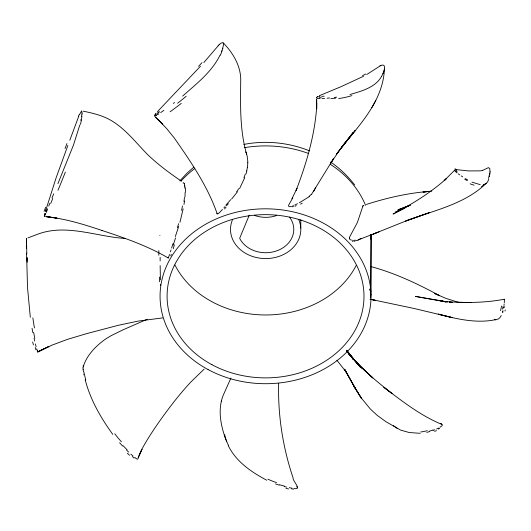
<?xml version="1.0" encoding="UTF-8"?>
<svg xmlns="http://www.w3.org/2000/svg" width="531" height="531" viewBox="0 0 531 531"><rect width="100%" height="100%" fill="white"/><g stroke="black" fill="none" stroke-linecap="round" stroke-linejoin="round"><path stroke-width="0.8" d="M160.13 257.303L160.13 260.907M300.778 228.104L300.805 219.847M370.923 295.263L370.903 293.849M316.735 99.556L316.695 108.842L316.728 103.074M370.91 292.335L371.109 234.344L370.704 297.791M490.053 171.865L489.755 168.526L488.58 167.683A47.365 9.757 76.1 0 0 488.235 167.73L482.513 170.444M278.669 383.448C277.813 415.242 282.85 447.533 293.019 477.668C292.402 481.013 302.816 490.485 293.955 488.414M184.987 196.908L185.113 192.375M82.013 113.07L81.661 110.86L79.358 114.829M504.271 302.703L504.437 299.212C484.06 303.121 463.171 303.042 442.569 301.316L415.381 296.404L447.241 301.84M247.559 167.165L247.758 162.725M489.967 173.026L489.801 174.44M504.151 303.951L503.965 305.444M384.417 69.063C383.123 100.412 360.038 124.712 341.287 147.479L355.266 130.407L336.249 154.428L353.029 132.597L339.807 149.828L330.448 163.628L333.435 158.822L311.365 194.618M81.86 114.57L81.548 116.667M184.536 201.023L183.978 204.462M503.76 306.838L503.534 308.133M230.912 378.079L223.166 395.396C217.438 409.919 220.843 425.882 225.987 440.013M44.385 215.679L44.352 216.475L45.759 213.462M80.838 120.411L81.057 119.322M183.142 208.875L179.949 222.27M489.409 176.624L489.529 176.02M349.418 237.437L357.39 222.449L362.806 206.373M44.763 214L44.916 213.382M79.823 124.924L73.451 145.122L57.912 183.673M246.882 170.942L246.019 173.956M502.996 310.589L502.538 312.268M45.48 211.219L56.094 177.878L67.855 145.461M222.675 48.235L223.159 46.376A42.347 23.291 -12.3 0 0 223.412 44.989C224.274 41.431 220.557 42.699 219.276 44.704M221.374 401.482L221.527 400.951M383.913 71.054L384.331 69.461A42.347 20.57 34.6 0 0 384.524 68.207C385.353 65.791 382.937 64.085 380.893 65.578M504.184 299.73L504.311 299.331M170.405 251.886L171.002 249.968M171.593 248.063L172.967 243.756M178.695 226.438L175.356 236.521M169.595 254.468L168.287 257.98L168.168 257.661M488.832 178.861C488.48 180.036 488.002 181.177 487.339 182.206C465.528 204.302 433.575 210.415 405.611 220.976L429.174 212.712L402.876 222.197L373.074 234.144L379.22 231.755M147.253 319.237L123 329.844L111.185 335.638L105.51 339.083C95.746 345.966 85.876 356.109 82.962 367.89M69.82 140.211L78.761 116.216M221.586 51.441L221.931 50.518M244.718 177.726L239.574 188.611M138.299 458.041C140.25 447.162 169.96 404.045 190.987 381.889L204.163 369.105M46.575 211.431L47.651 208.736M48.733 206.041L49.801 203.386M52.018 197.963L53.717 193.848M249.278 215.121L239.66 238.3A28.13 23.318 0.1 0 0 278.51 250.167A28.13 23.318 0.1 0 0 289.528 217.099M382.944 73.636L383.249 72.913M138.087 458.08L141.976 449.266L139.573 454.655M220.007 55.171C211.789 72.083 196.384 83.805 182.664 96.071M315.527 187.901L313.682 191.419M291.897 198.82L296.988 188.366L296.125 190.397C306.148 164.318 314.445 136.401 316.542 108.716L316.449 99.231M501.231 315.593C500.567 316.888 499.625 318.029 498.496 318.939C479.028 324.195 457.377 319.25 438.267 314.113L452.638 317.691L414.426 308.551L370.193 299.212M371.859 107.614L375.822 100.478M381.543 76.471C375.085 87.741 361.538 91.073 349.916 94.545M455.392 169.82A12.83 4.387 58 0 0 454.921 169.966A6.259 2.144 57.7 0 0 454.788 170.073L454.894 171.002L456.939 172.894M154.879 114.895L154.793 115.035A7.626 3.817 -31.9 0 0 154.561 115.406L154.435 116.262L155.915 115.705M292.256 198.753L288.678 205.119A11.277 6.153 15.3 0 0 288.565 205.709A5.702 3.113 15.1 0 0 288.579 206.001L289.236 206.751L291.366 206.413M292.554 198.322L292.846 197.897M237.47 191.777L231.596 199.085M83.062 365.852L83.759 366.025M155.55 113.959L156.174 113.163M179.85 180.845L187.284 172.907L193.881 167.092M183.082 183.016L183.56 182.664L184.038 183.168A19.435 6.843 -56.3 0 1 184.138 183.553M157.468 111.616L200.492 66.216M203.824 62.558L218.347 45.633M225.005 206.625L223.923 207.84M454.742 170.119L444.148 180.666L446.677 178.363C430.681 192.799 412.129 204.11 393.086 214.039L404.124 208.471M222.443 209.473C220.783 211.019 219.436 213.236 217.279 214.093C207.813 186.454 190.961 161.948 174.354 138.093L166.86 128.801L158.377 119.887M363.29 205.49L363.874 205.65M309.4 196.556L299.305 202.809M173.305 103.445L174.526 102.523M486.217 183.494L483.329 184.755M360.635 238.704L358.027 239.826M163.9 110.335L160.681 112.612M158.796 113.899L158.032 114.404M317.545 96.728L317.936 96.483M439.907 427.316L442.197 425.59L442.316 424.674A6.259 2.356 -52.6 0 0 442.17 424.554A12.83 4.825 -52.4 0 0 441.692 424.302M366.748 74.519L380.057 65.977M36.692 348.834L37.767 351.947L51.819 345.21L67.278 339.428L86.367 333.707L118.685 325.204L138.425 321.056L162.659 317.903M37.688 350.752A6.259 1.042 75.4 0 1 37.754 351.183L37.767 351.947L48.825 346.511L39.009 351.21M37.767 351.947L42.752 349.365M438.487 428.092L436.655 428.975M363.602 76.225L340.895 86.745L319.363 95.706M297.539 203.718L294.778 205.046M409.905 205.318L395.675 211.935L405.518 207.667M293.464 205.623L292.787 205.895M27.944 237.915L37.469 234.29C66.023 223.398 96.277 236.66 125.157 238.452L125.064 238.439M434.836 429.758L433.057 430.449M377.654 232.352L359.102 239.521M410.058 205.231L397.951 209.851L410.337 205.192M366.417 204.428C387.132 197.791 408.452 192.919 430.183 191.313L422.988 192.083L431.749 191.1M429.44 431.643L426.712 432.36M455.372 169.774L455.744 169.701M243.802 144.439C265.759 140.151 288.891 142.567 309.633 150.877M336.674 97.153L334.377 97.445M329.552 97.969L327.129 98.195M355.611 240.211L354.044 240.311M324.62 98.401L322.058 98.56M168.241 257.98C147.691 245.946 124.659 237.934 102.005 230.481M420.167 433.309L409.315 432.546L400.673 430.143L385.845 421.654L377.076 415.235L370.459 409.155L360.675 397.268L354.051 386.356L344.573 369.118L355.677 388.964L361.684 398.635L354.051 386.356L355.677 388.964L344.865 369.968L346.112 371.999L336.953 360.323M456.514 169.641L468.654 170.936L480.469 170.856A160.13 36.36 56.1 0 0 482.493 170.411M320.054 98.627L316.761 98.335L316.595 97.485A6.465 3.544 15.2 0 1 316.815 97.273M470.698 302.491L471.262 302.504L457.284 302.239M353.321 240.311L352.551 240.277M449.584 302.106L451.921 302.365M447.786 301.887L441.361 301.157L445.994 301.92M449.392 302.073L452.604 302.438M45.865 216.635C65.14 218.613 83.752 224.341 102.038 230.487M495.874 319.947L494.321 319.363M291.904 488.148L289.282 487.684M480.236 184.655L472.019 182.173M446.591 301.88L440.265 300.725L445.728 301.887M83.194 111.165C93.111 113.203 103.18 115.612 111.915 120.935C126.225 129.624 136.434 143.337 148.089 155.039C158.311 164.736 169.635 173.166 181.27 181.078M351.456 240.131L349.936 239.508L349.345 238.26A5.702 1.938 57.7 0 1 349.385 238.014M441.261 424.229L441.673 424.335M370.107 299.185L375.417 300.4L370.738 299.325M286.7 487.139L284.204 486.535M458.711 302.424L445.994 298.415L434.345 293.377L439.655 295.721C417.711 283.793 395.004 273.073 370.811 266.555M279.2 485.128L275.489 483.907M441.799 424.375C420.399 415.561 402.08 401.104 383.794 387.238L392.011 393.531C375.935 380.787 359.819 367.751 347.035 351.562M266.768 480.243C251.428 472.112 235.956 461.605 228.217 445.522M467.472 179.817L465.455 178.602M397.493 428.583L393.398 425.63M462.654 176.83L461.227 175.894M330.647 162.061C339.873 168.274 347.858 176.232 354.721 184.947M459.72 174.891L458.167 173.81M134.715 457.423C135.425 457.802 137.695 460.145 137.814 458.797M132.996 456.016L130.805 454.098M155.384 117.139L162.765 124.314L155.61 117.198M128.675 452.133L126.63 450.155M245.554 151.952L246.092 152.676A19.435 10.7 -13.4 0 1 246.318 153.114M122.575 446.013L119.614 442.774M361.644 367.976L353.812 359.56L348.17 352.365L350.925 356.248M361.711 368.036L348.661 353.719L360.104 366.065L372.848 377.992L356.779 362.726L346.531 350.951M223.173 42.759C232.545 52.489 240.151 64.649 240.735 78.515C240.523 104.229 239.468 130.241 246.942 155.205A84.051 46.25 -12.7 0 1 247.227 156.632L247.466 158.384A145.029 79.902 -11.7 0 1 247.831 162.712M356.932 363.224L346.902 350.5M357.974 364.445L360.051 366.881M348.17 352.365L360.576 367.452M112.804 434.424C100.797 417.831 90.29 399.684 85.179 379.705M352.299 358.193L353.215 359.487M347.141 350.838L351.33 356.786M352.259 358.113L353.195 359.434M347.042 350.845L350.5 356.155M347.008 350.666L350.487 356.095M226.299 440.909L226.637 441.825M225.556 438.633L225.084 436.774A42.347 23.344 11.7 0 1 224.865 435.4L224.792 434.703M36.108 346.73L35.378 343.935M34.694 341.114L34.057 338.333M83.911 374.129L84.137 375.218M32.856 332.605L32.033 328.224M184.589 185.266L184.416 184.363A32.484 11.463 -56.1 0 0 184.197 183.48M83.427 371.481L83.115 369.39M30.32 317.299L27.526 287.663L26.57 253.088M184.768 186.554L184.927 188.18M160.574 284.331L160.634 285.499M160.395 279.837L160.15 265.56M26.802 253.984L26.623 244.698M26.603 243.138L26.557 238.485L26.55 244.326M26.55 247.127L26.557 248.282M217.026 213.157A11.277 5.609 -31.8 0 0 217 213.376A5.702 2.828 -32 0 0 216.993 213.668M226.027 207.229A83.745 22.846 -38.5 0 1 224.527 208.922M228.337 203.685A130.434 18.983 -43.2 0 1 226.564 205.709M230.633 199.702A159.167 21.884 -43.5 0 1 225.821 205.212M238.758 188.691A66.561 31.741 -24.5 0 1 236.6 191.81M245.282 174.042A198.899 104.521 -18.2 0 1 243.921 177.805M247.386 167.185A84.834 46.449 -13.1 0 1 246.636 170.962M246.298 153.12A32.484 17.875 -13.2 0 1 246.669 154.163M168.135 257.747A5.702 1.221 -70.9 0 1 168.128 257.462M174.347 244.831A40.349 4.195 -71 0 1 173.219 248.78M170.79 255.842A95.839 6.518 -74 0 1 171.281 254.256M173.232 244.997A159.997 30.572 -76.6 0 1 175.562 237.868M178.642 223.677A66.561 14.888 -64.1 0 1 177.374 227.726M182.478 205.975A198.899 60.315 -59.8 0 1 181.595 210.382M184.449 197.419A84.834 29.743 -56 0 1 183.938 201.554M185.259 187.835A145.029 52.297 -54.9 0 1 185.492 192.003M184.655 185.193A84.051 29.842 -55.7 0 1 184.841 186.481M369.629 289.056A40.349 2.768 86.3 0 1 369.603 290.271M363.237 205.922A20.935 4.281 74.5 0 1 363.357 205.696M362.719 206.128A40.475 8.423 73.1 0 1 363.045 205.55M349.358 237.988A11.277 3.823 57.8 0 1 349.431 237.45M353.201 241.154A40.349 11.582 51.8 0 1 352.325 241.353M355.02 241.253A95.839 22.833 41.6 0 1 354.376 241.353M358.458 240.138A159.977 32.73 34.1 0 1 356.162 240.623M361.226 238.459A66.793 16.68 61.1 0 1 360.947 238.605M293.451 206.274A26.59 13.056 12.1 0 1 292.057 206.858M296.252 205.636A63.561 27.194 6.3 0 1 294.97 206.26M302.258 203.214A138.837 43.496 -3.9 0 1 300.539 204.156M311.113 194.492A66.561 32.411 21.4 0 1 309.049 196.364M159.572 281.769A66.561 10.262 82.2 0 1 159.439 277.089M158.802 255.252A198.899 13.341 86 0 1 158.829 250.645M159.871 235.352A84.834 0.936 89.3 0 1 159.944 235.445M371.123 234.43A105.483 87.449 0.1 0 1 370.897 239.215M181.031 181.098A105.483 87.449 0.1 0 1 194.824 168.513M244.486 147.671A105.483 87.449 0.1 0 1 308.564 153.492M330.328 164.305A105.483 87.449 0.1 0 1 365.567 205.378M222.854 48.221A97.75 53.452 -13.3 0 1 222.124 50.511M221.898 51.421A121.971 65.977 -14.6 0 1 220.352 55.164M186.169 96.264A90.847 31.422 -30.4 0 1 177.58 103.233M181.283 103.392A111.079 26.384 -32.8 0 1 170.112 111.775M159.486 111.749A48.845 15.578 -32.3 0 1 157.753 112.93M157.734 114.065A17.968 7.354 -31.7 0 1 156.074 115.108M156.326 115.612A9.877 4.54 -31.6 0 1 155.955 115.818M155.039 114.888A16.355 8.237 -31.6 0 1 155.722 113.973M157.621 113.388A52.596 28.495 -29.3 0 1 158.908 111.902M201.966 62.665A156.194 64.019 -27.5 0 1 198.621 66.262M218.128 45.573A47.365 27.712 -10 0 1 219.057 44.644M82.059 113.03A42.347 15.114 -55.4 0 1 81.907 114.53M81.947 116.316A97.75 34.117 -56.1 0 1 81.482 118.971M81.469 119.86A121.971 41.026 -57.1 0 1 80.473 124.38M65.359 172.097A90.847 5.602 -67.1 0 1 57.972 190.31M50.724 203.473A115.99 10.388 -67.8 0 1 52.761 198.481M44.073 211.318A86.845 7.248 -67.9 0 1 45.659 207.316M46.124 209.758A34.827 2.423 -68.7 0 1 45.553 211.192M44.392 215.672A6.465 1.401 -71 0 1 44.478 215.247M44.631 215.068A13.222 2.907 -70.9 0 1 44.923 213.854M46.316 212.413A41.305 10.514 -69.9 0 1 46.861 210.429M66.946 143.536A156.194 21.89 -65.6 0 1 65.047 148.534M78.429 116.335A47.365 19.162 -54.4 0 1 79.026 114.935M83.168 369.43A42.347 15.326 55 0 1 83.009 367.93M84.323 374.441A97.75 36.141 54.2 0 1 83.812 371.793M85.783 380.11A121.971 46.582 53.2 0 1 84.714 375.629M121.4 441.799A90.847 55.343 40.1 0 1 114.756 433.754M127.108 449.777A115.99 83.314 37 0 1 123.079 445.668M129.551 455.259A86.845 61.994 36.9 0 1 127.367 453.228M134.19 458.087A34.827 20.848 38.2 0 1 132.398 456.62M226.485 440.909A97.75 54.182 10.8 0 1 225.715 438.639M228.509 445.502A121.971 68.253 9.4 0 1 226.896 441.819M276.558 482.613A90.847 61.948 -11.9 0 1 267.889 479.168M284.45 486.111A115.99 87.615 -20.9 0 1 279.459 484.73M288.612 488.951A86.845 65.28 -20.7 0 1 286.003 488.361M293.597 489.131A34.827 23.132 -13.3 0 1 291.506 488.825M297.267 487.339A6.259 3.458 -8.9 0 1 297.486 487.571M296.603 486.715A12.83 7.076 -8.6 0 1 297.333 487.312M427.209 430.641A90.847 45.387 -59 0 1 420.645 431.995M433.117 429.898A115.99 63.707 -68.4 0 1 429.513 431.145M436.482 430.634A86.845 47.398 -68.1 0 1 434.637 431.331M439.714 428.344A34.827 16.527 -59.4 0 1 438.267 429.061M440.757 423.605A43.502 16.076 -49.4 0 1 441.56 423.838M501.523 306.015A90.847 13.414 85.7 0 1 500.534 310.655M502.996 306.513A115.99 22.773 77.3 0 1 502.525 309.102M505.3 309.965A86.845 16.72 77.6 0 1 504.974 311.066M504.769 306.593A34.827 4.142 85.4 0 1 504.563 307.442M502.89 311.743A43.502 1.002 -84.8 0 1 502.844 312.414M490.013 171.765A42.347 8.217 73 0 1 489.934 172.927M489.529 173.796A97.75 19.541 72.3 0 1 489.29 175.429M489.071 175.834A121.971 25.249 71.1 0 1 488.547 178.177M483.416 184.901A129.624 28.455 59.3 0 1 481.478 186.739M474.103 185.133A90.847 19.01 51.8 0 1 470.114 183.799M467.353 180.746A115.99 16.03 44.1 0 1 464.625 179.1M456.507 169.801A86.845 12.412 44.3 0 1 455.027 168.719M457.271 171.925A34.827 8.244 51.3 0 1 456.089 170.975M455.943 170.126A43.502 15.067 60.9 0 1 456.76 170.185M383.82 71.001A97.75 47.697 33.7 0 1 383.183 72.873M382.878 73.597A121.971 59.744 32.3 0 1 381.517 76.457M351.907 95.607A94.644 38.126 12 0 1 338.678 98.574M335.711 98.116A115.99 34.542 5.9 0 1 330.84 98.68M324.129 96.217A86.845 26.358 6.1 0 1 321.74 96.376M321.301 97.684A34.827 14.828 11 0 1 319.377 97.724M316.868 97.299A13.222 7.255 15.4 0 1 317.618 96.768M318.514 96.888A41.305 23.231 17.9 0 1 319.981 96.177M365.733 73.988A156.194 69.408 16.6 0 1 362.527 75.634M379.977 65.897A47.365 23.995 37.8 0 1 380.8 65.486M26.995 260.469A97.75 1.268 89.2 0 1 26.981 257.9M27.207 262.327A121.971 3.425 88.4 0 1 27.174 257.747M34.442 327.946A90.847 28.667 79.6 0 1 32.856 317.877M34.807 338.074A115.99 52.815 79.3 0 1 33.626 332.433M33.42 344.958A86.845 39.075 79.2 0 1 32.69 341.977M35.935 349.796A34.827 10.759 77.9 0 1 35.278 347.493M26.364 247.041A47.365 2.363 -89.6 0 1 26.338 245.322M356.162 265.513A98.447 81.615 0.1 0 1 265.4 314.969A98.447 81.615 0.1 0 1 174.945 265.029M298.681 219.422A35.159 29.152 0.1 0 1 265.998 258.564A35.159 29.152 0.1 0 1 232.412 219.92M276.724 215.493A28.13 23.318 0.1 0 1 254.276 215.32M50.179 217.152L45.925 216.582L57.009 218.188L50.193 217.159M208.072 369.563A105.483 87.449 0.1 0 0 370.877 300.918A105.483 87.449 0.1 0 0 217.67 218.314A105.483 87.449 0.1 0 0 208.072 369.563M211.909 364.678A98.447 81.615 0.1 0 0 363.854 300.606A98.447 81.615 0.1 0 0 220.863 223.511A98.447 81.615 0.1 0 0 211.909 364.678"/></g></svg>
